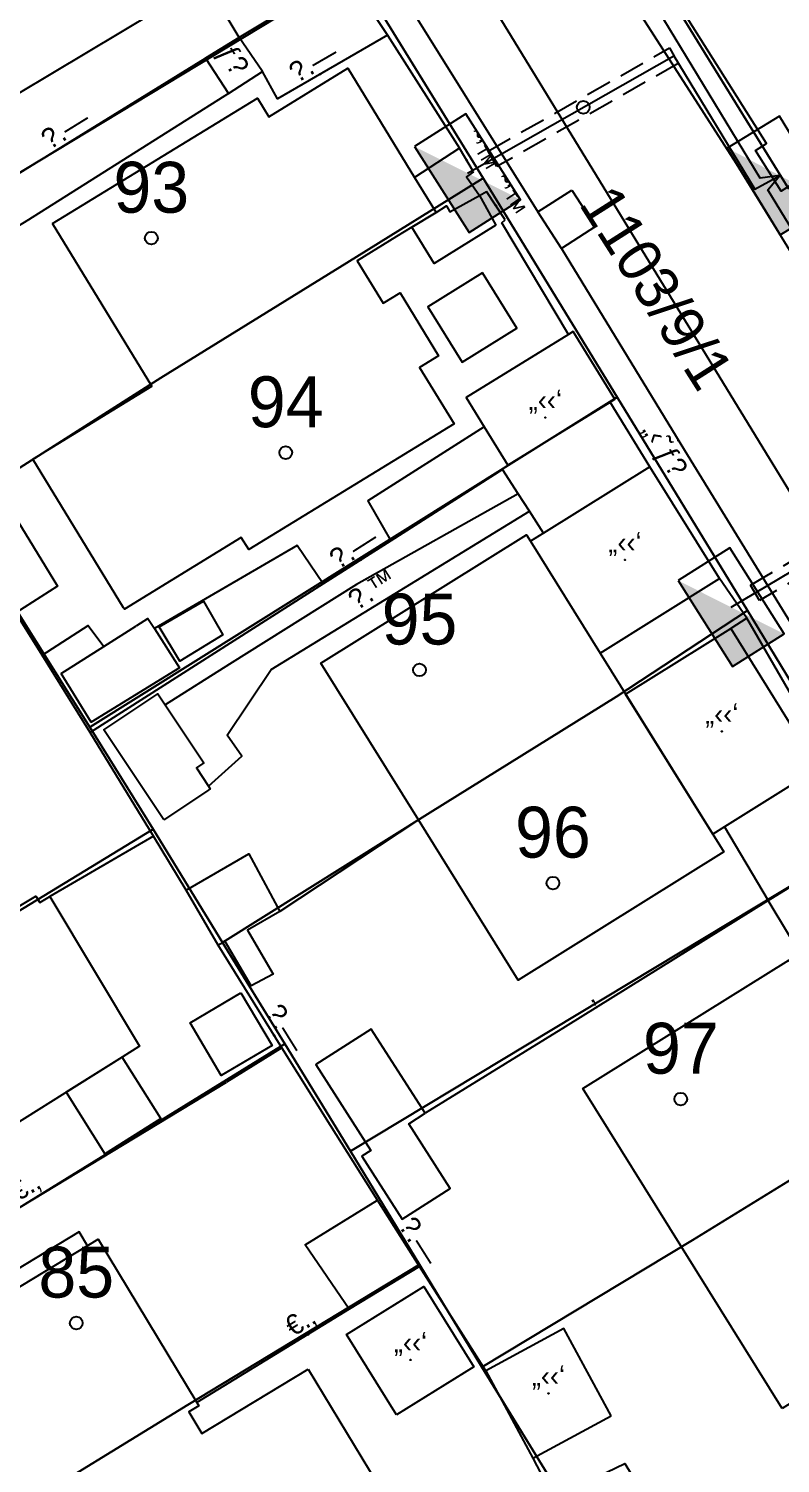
# Model space of a CAD drawing. Header units: metres. Extents: x 218299 to 220222, y 572714 to 574340.
# Drawn here: x 219064.3 to 219093.9, y 573231.5 to 573287.9 of the extents above; entities that cross this region are included whole.
import ezdxf
from ezdxf.enums import TextEntityAlignment as Align

# ---------------------------------------------------------------- set-up
doc = ezdxf.new("R2010")
doc.units = ezdxf.units.M
doc.header["$MEASUREMENT"] = 0
doc.linetypes.add('DASH15', pattern=[1.5, 1, -0.5])
for name, color, linetype in [('1602', 44, 'Continuous'), ('1603', 44, 'Continuous'), ('6151', 102, 'CABLEUNDEXIST03'), ('6261', 7, 'Continuous'), ('6701', 7, 'DASH15'), ('6916', 7, 'Continuous'), ('A_POINTS', 2, 'Continuous'), ('M2200', 253, 'Continuous'), ('M2207', 253, 'Continuous'), ('M2401', 7, 'Continuous'), ('M2404', 7, 'Continuous'), ('M2407', 253, 'Continuous'), ('M2408', 253, 'Continuous'), ('M2412', 253, 'Continuous'), ('M2420', 253, 'Continuous'), ('M2601', 253, 'Continuous'), ('M2602', 253, 'Continuous'), ('M2605', 253, 'Continuous'), ('M2612', 253, 'Continuous')]:
    doc.layers.add(name, color=color, linetype=linetype)
doc.styles.add('HEBTXT', font='HEBTXT')
doc.styles.add('MAVAT_HEBTXT', font='HEBTXT')
doc.linetypes.add('CABLEUNDEXIST03', pattern='A,3.5,[222,elecad.shx,S=0.01,R=0,X=0,Y=0],1.5', length=5)

# ---------------------------------------------------------------- blocks, each defined once
blk = doc.blocks.new('6261')
blk.add_lwpolyline([(-2, -1.2), (2, -1.2), (2, 1.2), (-2, 1.2)], close=True)
at = {"color": 0}
blk.add_solid([(2, 1.2), (-2, -1.2), (2, -1.2)], dxfattribs=at)
at = {"color": 0, "style": 'HEBTXT'}
blk.add_attdef('PIL_NAME', (2.689, 2.418), '', height=1.7, dxfattribs=at)
at = {"style": 'HEBTXT'}
blk.add_attdef('CAMUT_MONIM', (2.489, 0.218), '', height=1.7, dxfattribs=at)
at = {"color": 0, "style": 'HEBTXT', "flags": 1}
for tag, p in [('TYPE', (2.585, -1.773)), ('MAP_TYPE', (2.689, -3.782))]:
    blk.add_attdef(tag, p, '', height=1.7, dxfattribs=at)
blk = doc.blocks.new('6916')
at = {"layer": 'A_POINTS'}
blk.add_circle((0, 0), 0.25, dxfattribs=at)
at = {"color": 0, "style": 'HEBTXT'}
for tag, p in [('HTCH', (0.006, 3.527)), ('PIPE', (0.049, 1.33))]:
    blk.add_attdef(tag, text='', height=1.7, dxfattribs=at).set_placement(p, align=Align.MIDDLE_CENTER)
blk = doc.blocks.new('1603')
at = {"layer": 'A_POINTS'}
blk.add_circle((0, 0), 0.25, dxfattribs=at)
at = {"color": 0, "style": 'HEBTXT'}
blk.add_attdef('PARCEL_NUM', text='', height=2, dxfattribs=at).set_placement((0, 1), align=Align.CENTER)
at = {"color": 0, "style": 'HEBTXT', "flags": 1}
blk.add_attdef('LOT_NUM', text='', height=2, dxfattribs=at).set_placement((0, -2.5), align=Align.CENTER)
blk = doc.blocks.new('M2408')
blk.add_circle((0, 0), 0.025)
at = {"style": 'MAVAT_HEBTXT'}
blk.add_attdef('NAME', text='', height=0.8, dxfattribs=at).set_placement((0, 1.59), align=Align.MIDDLE)
blk = doc.blocks.new('M2407')
blk.add_circle((0, 0), 0.025)
at = {"style": 'MAVAT_HEBTXT'}
blk.add_attdef('NAME', text='', height=0.8, dxfattribs=at).set_placement((0, 1.59), align=Align.MIDDLE)
blk = doc.blocks.new('M2601')
blk.add_circle((0, 0), 0.025)
at = {"style": 'MAVAT_HEBTXT'}
blk.add_attdef('NAME', text='', height=0.8, dxfattribs=at).set_placement((0, 1.59), align=Align.MIDDLE)
blk = doc.blocks.new('M2602')
blk.add_circle((0, 0), 0.025)
at = {"style": 'MAVAT_HEBTXT'}
blk.add_attdef('NAME', text='', height=0.8, dxfattribs=at).set_placement((0, 1.59), align=Align.MIDDLE)
blk = doc.blocks.new('M2605')
blk.add_circle((0, 0), 0.025)
at = {"style": 'MAVAT_HEBTXT'}
blk.add_attdef('NAME', text='', height=0.8, dxfattribs=at).set_placement((0, 1.59), align=Align.MIDDLE)
blk = doc.blocks.new('M2612')
blk.add_circle((0, 0), 0.025)
at = {"style": 'MAVAT_HEBTXT'}
blk.add_attdef('NAME', text='', height=0.8, dxfattribs=at).set_placement((0, 1.59), align=Align.MIDDLE)
blk = doc.blocks.new('M2207')
blk.add_circle((0, 0), 0.025)
at = {"style": 'MAVAT_HEBTXT'}
blk.add_attdef('NAME', text='', height=0.8, dxfattribs=at).set_placement((0, 1.59), align=Align.MIDDLE)
blk = doc.blocks.new('M2412')
blk.add_circle((0, 0), 0.025)
at = {"style": 'MAVAT_HEBTXT'}
blk.add_attdef('NAME', text='', height=0.8, dxfattribs=at).set_placement((0, 1.59), align=Align.MIDDLE)
blk = doc.blocks.new('111')
at = {"layer": 'M2200'}
for points in [[(219066.83, 573295.534, 575.16), (219070.059, 573290.338, 575.261), (219070.662, 573289.367, 575.28), (219062.504, 573284.49, 575.28), (219061.817, 573285.639, 575.28), (219059.372, 573284.177, 575.113), (219058.286, 573283.528, 575.04), (219057.062, 573285.575, 575.04), (219055.68, 573287.887, 575.04), (219055.971, 573288.061, 575.05), (219059.113, 573289.935, 575.16), (219058.543, 573290.878, 575.16), (219058.115, 573291.584, 575.16), (219055.393, 573296.081, 575.16), (219054.71, 573297.21, 575.16), (219062.515, 573301.875, 575.16), (219062.853, 573302.078, 575.16), (219063.471, 573301.044, 575.16), (219065.652, 573297.396, 575.16)], [(219065.249, 573280.208, 576.84), (219073.306, 573285.14, 576.72), (219073.753, 573284.41, 576.72), (219076.863, 573286.313, 576.48), (219079.487, 573282.025, 576.48), (219080.332, 573280.644, 576.48), (219080.332, 573280.644, 576.48), (219080.332, 573280.644, 576.48), (219079.384, 573280.064, 576.516), (219079.384, 573280.064, 576.516), (219079.384, 573280.064, 576.516), (219078.784, 573279.697, 576.54), (219077.235, 573278.749, 576.6), (219078.259, 573277.077, 576.6), (219078.918, 573277.481, 576.24), (219080.433, 573275.007, 576.24), (219079.685, 573274.55, 576.6), (219081.041, 573272.334, 576.6), (219072.967, 573267.392, 577.08), (219072.674, 573267.87, 577.08), (219068.082, 573265.059, 576.96), (219068.082, 573265.059, 576.96), (219068.05, 573265.111, 576.96), (219064.475, 573270.951, 576.96), (219069.16, 573273.818, 576.96)], [(219091.212, 573256.206, 577.44), (219091.646, 573255.509, 577.44), (219083.566, 573250.472, 577.68), (219079.641, 573256.768, 577.68), (219075.798, 573262.933, 577.68), (219083.886, 573267.975, 577.68), (219084.044, 573267.721, 577.68), (219086.784, 573263.327, 577.68)], [(219048.268, 573252.356, 574.905), (219056.509, 573257.285, 574.905), (219060.187, 573251.134, 578.655), (219064.603, 573253.775, 578.055), (219064.752, 573253.526, 578.055), (219065.145, 573253.761, 577.905), (219068.672, 573247.871, 577.68), (219067.991, 573247.443, 577.533), (219055.785, 573239.788, 574.905), (219055.453, 573240.342, 574.905), (219052.246, 573245.705, 574.905), (219051.056, 573247.693, 574.905)], [(219093.939, 573233.639, 577.56), (219086.103, 573246.207, 577.56), (219094.209, 573251.261, 577.56), (219095.564, 573249.088, 577.56), (219096.207, 573249.489, 577.32), (219096.207, 573249.489, 577.32), (219097.656, 573247.165, 577.32), (219097.656, 573247.165, 577.32), (219096.935, 573246.716, 577.56), (219098.121, 573244.813, 577.56), (219099.164, 573243.141, 577.56), (219099.806, 573243.542, 577.32), (219099.806, 573243.542, 577.32), (219101.348, 573241.069, 577.32), (219100.69, 573240.658, 577.68), (219101.951, 573238.634, 577.68), (219101.687, 573238.47, 577.676)], [(219075.31, 573235.179, 575.505), (219078.321, 573230.196, 575.58), (219077.452, 573229.67, 575.58), (219079.029, 573227.061, 575.655), (219069.476, 573221.288, 574.839), (219068.489, 573220.692, 574.755), (219066.942, 573223.252, 575.805), (219066.391, 573222.92, 575.355), (219062.538, 573229.295, 575.124), (219058.88, 573235.348, 574.905), (219067.047, 573240.283, 574.755), (219070.925, 573233.865, 574.755), (219071.002, 573233.738, 574.755), (219070.613, 573233.502, 578.655), (219071.127, 573232.651, 578.655)]]:
    blk.add_polyline3d(points, close=True, dxfattribs=at)
blk.add_polyline3d([(219107.753, 573288.66, 577.594), (219110.526, 573284.076, 577.768), (219111.035, 573283.233, 577.8), (219108.619, 573281.711, 577.8), (219105.699, 573279.87, 577.8), (219102.979, 573278.156, 577.8), (219102.886, 573278.304, 577.8), (219102.39, 573277.992, 577.743), (219098.695, 573275.663, 577.32), (219098.392, 573276.143, 577.329), (219094.708, 573281.989, 577.44), (219093.903, 573281.482, 577.44), (219092.891, 573283.086, 577.44), (219093.324, 573283.359, 577.44), (219089.105, 573290.053, 576.96)], dxfattribs=at)
at = {"layer": 'M2207'}
for points in [[(219076.611, 573289.943, 575.1), (219072.596, 573287.524, 574.86), (219072.596, 573287.524, 574.86), (219070.902, 573290.36, 574.98), (219072.409, 573291.26, 574.98), (219074.605, 573292.573, 574.86), (219076.595, 573289.965, 575.098), (219076.603, 573289.954, 575.099)], [(219082.689, 573280.15, 575.46), (219080.264, 573278.645, 575.46), (219079.384, 573280.064, 575.46), (219080.332, 573280.644, 575.46), (219080.737, 573280.903, 575.46), (219080.875, 573280.668, 575.46), (219082.042, 573281.308, 575.46), (219082.042, 573281.308, 575.46), (219082.689, 573280.15, 575.46)], [(219082.154, 573278.273, 576.18), (219080.009, 573276.936, 576.18), (219081.361, 573274.766, 576.18), (219083.506, 573276.103, 576.18), (219082.154, 573278.273, 576.18)], [(219085.726, 573275.965, 576.42), (219085.537, 573275.848, 576.425), (219081.516, 573273.368, 576.54), (219082.227, 573272.215, 576.54), (219083.156, 573270.709, 576.54), (219083.156, 573270.709, 576.54), (219087.182, 573273.193, 576.425), (219087.366, 573273.306, 576.42), (219085.726, 573275.965, 576.42)], [(219084.044, 573267.721, 577.5), (219086.784, 573263.327, 577.5), (219091.476, 573266.252, 577.5), (219091.476, 573266.252, 577.5), (219088.737, 573270.646, 577.5), (219088.737, 573270.646, 577.5), (219084.563, 573268.045, 577.5), (219084.044, 573267.721, 577.5)], [(219069.449, 573264.362, 576.18), (219071.186, 573265.368, 576.18), (219071.953, 573264.043, 576.18), (219070.26, 573263.005, 576.18), (219069.449, 573264.362, 576.18)], [(219065.592, 573262.525, 576.18), (219067.268, 573263.589, 576.18), (219068.525, 573264.387, 576.18), (219068.572, 573264.417, 576.18), (219069.006, 573264.692, 576.18), (219069.258, 573264.296, 576.18), (219070.244, 573262.743, 576.18), (219066.769, 573260.61, 576.18), (219066.769, 573260.61, 576.18), (219065.592, 573262.525, 576.18)], [(219087.787, 573261.713, 577.68), (219091.917, 573264.288, 577.44), (219091.917, 573264.288, 577.44), (219095.348, 573258.784, 577.44), (219095.348, 573258.784, 577.44), (219091.675, 573256.495, 577.44), (219091.212, 573256.206, 577.44)], [(219069.633, 573256.772, 577.86), (219067.275, 573260.313, 577.62), (219069.398, 573261.726, 577.26), (219069.686, 573261.294, 577.26), (219071.207, 573259.009, 577.26), (219070.908, 573258.81, 577.38), (219071.381, 573258.099, 577.38), (219071.457, 573257.986, 577.38), (219071.301, 573257.882, 577.421), (219071.301, 573257.882, 577.421)], [(219097.736, 573256.28, 577.08), (219097.773, 573256.217, 577.08), (219101.737, 573249.603, 577.08), (219101.737, 573249.603, 577.08), (219097.656, 573247.165, 577.08), (219096.207, 573249.489, 577.08), (219095.309, 573250.992, 577.38), (219095.06, 573250.843, 577.38), (219093.39, 573253.605, 577.38), (219093.39, 573253.605, 577.38), (219093.39, 573253.605, 577.38), (219097.685, 573256.249, 577.083), (219097.736, 573256.28, 577.08)], [(219071.762, 573251.843, 577.26), (219071.762, 573251.843, 577.26), (219070.509, 573254.014, 577.14), (219070.509, 573254.014, 577.14), (219072.975, 573255.442, 577.14), (219074.191, 573253.168, 577.14), (219074.191, 573253.168, 577.14), (219072.913, 573252.438, 577.38), (219073.93, 573250.712, 577.26), (219073.063, 573250.241, 577.38), (219072.035, 573251.989, 577.38)], [(219072.659, 573249.973, 574.965), (219073.885, 573247.899, 574.89), (219071.887, 573246.718, 574.74), (219070.66, 573248.791, 574.74)], [(219079.907, 573245.236, 577.905), (219077.787, 573248.548, 577.905), (219075.603, 573247.149, 577.83), (219077.763, 573243.775, 577.755), (219077.415, 573243.552, 577.08), (219079, 573241.077, 576.93), (219080.889, 573242.286, 577.005), (219079.263, 573244.824, 577.905)], [(219067.991, 573247.443, 574.605), (219065.794, 573246.066, 574.605), (219067.31, 573243.649, 574.08), (219069.507, 573245.026, 574.08), (219067.991, 573247.443, 574.605)], [(219078.776, 573233.381, 575.055), (219076.81, 573236.539, 575.055), (219079.857, 573238.435, 574.755), (219081.822, 573235.277, 574.755), (219078.776, 573233.381, 575.055)], [(219087.221, 573233.347, 577.605), (219085.361, 573236.776, 577.68), (219082.285, 573235.108, 577.38), (219082.285, 573235.108, 577.38), (219084.144, 573231.679, 577.38)]]:
    blk.add_polyline3d(points, close=True, dxfattribs=at)
at = {"layer": 'M2401'}
blk.add_polyline3d([(219085.674, 573281.528, 573.667), (219086.601, 573280.09, 573.667), (219085.262, 573279.227, 573.667), (219085.262, 573279.227, 573.667), (219084.335, 573280.665, 573.667), (219084.335, 573280.665, 573.667), (219085.674, 573281.528, 573.667)], dxfattribs=at)
at = {"layer": 'M2404'}
blk.add_polyline3d([(219085.674, 573281.528, 573.667), (219086.601, 573280.09, 573.667), (219085.262, 573279.227, 573.667), (219085.262, 573279.227, 573.667), (219084.335, 573280.665, 573.667), (219084.335, 573280.665, 573.667), (219085.674, 573281.528, 573.667)], dxfattribs=at)
at = {"layer": 'M2407'}
for points in [[(219072.166, 573285.321, 573.96), (219064.312, 573280.363, 573.96), (219058.441, 573276.775, 573.96), (219058.355, 573276.514, 573.96), (219058.349, 573276.238, 573.96), (219058.421, 573275.973, 573.96), (219058.446, 573275.919, 573.96), (219059.928, 573273.71, 573.96), (219058.803, 573272.94, 573.96)], [(219088.737, 573270.646, 574.26), (219087.182, 573273.193, 574.17)], [(219082.227, 573272.215, 574.095), (219077.649, 573269.316, 574.095), (219078.552, 573267.743, 574.095)], [(219062.933, 573270.061, 573.96), (219065.45, 573265.953, 574.14), (219063.809, 573264.909, 574.14)], [(219083.564, 573269.583, 574.68), (219077.203, 573266.019, 574.86), (219072.217, 573262.893, 574.86), (219069.686, 573261.294, 575.04)], [(219071.381, 573258.099, 574.86), (219072.697, 573259.27, 574.86), (219072.115, 573260.102, 574.86), (219073.845, 573262.683, 574.86), (219084.001, 573268.909, 574.68)], [(219075.891, 573266.047, 574.095), (219074.873, 573267.559, 574.095), (219069.258, 573264.296, 574.095)], [(219092.557, 573264.7, 574.44), (219091.476, 573266.252, 574.44)], [(219064.846, 573263.241, 574.25), (219066.66, 573264.412, 574.115), (219067.268, 573263.589, 574.115)], [(219076.923, 573237.532, 572.34), (219075.191, 573240.072, 572.415), (219078.03, 573241.825, 572.415)], [(219066.627, 573240.03, 572.13), (219066.299, 573240.572, 572.13), (219057.906, 573235.5, 572.115)]]:
    blk.add_polyline3d(points, dxfattribs=at)
at = {"layer": 'M2408'}
for points in [[(219074.858, 573296.142, 572.198), (219078.82, 573289.517, 572.738), (219084.335, 573280.665, 573.548)], [(219114.935, 573244.632, 574.365), (219113.428, 573247.407, 574.455), (219108.93, 573255.069, 574.725), (219104.375, 573262.501, 574.815), (219098.718, 573271.898, 574.365), (219092.147, 573282.556, 573.735), (219085.795, 573292.465, 572.835)], [(219085.262, 573279.227, 573.593), (219090.097, 573271.297, 574.223), (219094.502, 573264.141, 574.583)]]:
    blk.add_polyline3d(points, dxfattribs=at)
at = {"layer": 'M2412'}
blk.add_polyline3d([(219073.513, 573286.189, 575.28), (219072.596, 573287.524, 575.28), (219071.274, 573286.71, 574.08), (219072.166, 573285.321, 574.08), (219072.166, 573285.321, 574.08)], close=True, dxfattribs=at)
at = {"layer": 'M2420', "lineweight": -3, "flags": 128}
blk.add_lwpolyline([(219045.09, 573350), (219118, 573230.81)], dxfattribs=at)
at = {"layer": 'M2601'}
for points in [[(219084.563, 573268.045, 576.24), (219084.001, 573268.909, 576.24), (219083.564, 573269.583, 576.24), (219082.942, 573270.54, 576.24), (219082.942, 573270.54, 576.24), (219083.156, 573270.709, 576.24)], [(219079.641, 573256.768, 576.96), (219074.191, 573253.168, 576.96)], [(219093.39, 573253.605, 576.96), (219085.406, 573248.638, 576.24), (219079.907, 573245.236, 576.72)]]:
    blk.add_polyline3d(points, dxfattribs=at)
at = {"layer": 'M2602'}
for points in [[(219081.804, 573282.239, 574.92), (219081.534, 573282.041, 574.92), (219082.042, 573281.308, 574.92), (219082.312, 573281.474, 574.92)], [(219069.219, 573256.129, 574.32), (219065.145, 573253.761, 574.32)], [(219074.271, 573247.813, 574.32), (219072.094, 573246.462, 574.08)], [(219056.854, 573237.24, 573.84), (219072.094, 573246.462, 574.08)], [(219079.681, 573239.219, 573.99), (219076.923, 573237.532, 573.99), (219070.925, 573233.865, 573.99)]]:
    blk.add_polyline3d(points, dxfattribs=at)
at = {"layer": 'M2605'}
for points in [[(219076.603, 573289.954, 575.16), (219076.805, 573290.083, 575.16), (219078.425, 573287.614, 575.16), (219078.425, 573287.614, 575.16), (219074.1, 573285.113, 575.16), (219073.513, 573286.189, 575.16), (219073.513, 573286.189, 575.16)], [(219059.475, 573279.436, 574.08), (219071.274, 573286.71, 574.08), (219072.596, 573287.524, 574.08), (219072.596, 573287.524, 574.08)], [(219078.425, 573287.614, 574.2), (219081.251, 573283.179, 574.2), (219081.251, 573283.179, 574.2), (219079.487, 573282.025, 574.2)], [(219085.537, 573275.848, 574.08), (219082.916, 573280.234, 574.08), (219083.055, 573280.363, 574.08)], [(219066.731, 573260.208, 574.32), (219064.846, 573263.241, 574.25), (219063.862, 573264.823, 574.214), (219063.809, 573264.909, 574.212), (219060.202, 573270.71, 574.08), (219058.803, 573272.94, 574.08), (219058.396, 573273.589, 574.08), (219058.396, 573273.589, 574.08), (219056.053, 573277.321, 574.08)], [(219082.942, 573270.54, 574.8), (219078.552, 573267.743, 574.864), (219075.891, 573266.047, 574.903), (219066.731, 573260.208, 575.037)], [(219095.348, 573258.784, 575.04), (219095.828, 573259.037, 575.04), (219095.828, 573259.037, 575.04), (219092.557, 573264.7, 575.04), (219092.557, 573264.7, 575.04), (219091.917, 573264.288, 575.04)], [(219070.509, 573254.014, 575.04), (219069.219, 573256.129, 575.04), (219066.731, 573260.208, 575.04), (219066.731, 573260.208, 575.04)], [(219091.675, 573256.495, 575.04), (219093.39, 573253.605, 575.04)], [(219076.177, 573244.751, 575.04), (219074.271, 573247.813, 575.04), (219071.762, 573251.843, 575.04)], [(219084.144, 573231.679, 575.083), (219084.952, 573230.124, 575.083), (219087.76, 573231.475, 574.843), (219091.017, 573226.081, 574.712), (219096.512, 573228.27, 574.843), (219102.486, 573230.343, 574.843), (219108.273, 573232.757, 574.843), (219108.738, 573233.172, 574.843), (219109.142, 573233.685, 574.843), (219109.458, 573234.284, 574.843), (219109.66, 573234.942, 574.843), (219109.736, 573235.626, 574.843), (219109.685, 573236.3, 574.843), (219109.518, 573236.932, 574.843), (219109.257, 573237.497, 574.843), (219103.739, 573246.202, 574.843), (219103.739, 573246.202, 574.843)], [(219082.285, 573235.108, 575.212), (219079.681, 573239.219, 575.139), (219078.03, 573241.825, 575.092), (219076.177, 573244.751, 575.04)]]:
    blk.add_polyline3d(points, dxfattribs=at)
at = {"layer": 'M2612'}
for points in [[(219081.804, 573282.239, 574.8), (219081.251, 573283.179, 574.8)], [(219083.055, 573280.363, 574.8), (219083.055, 573280.363, 574.8), (219083.055, 573280.363, 574.8), (219082.312, 573281.474, 574.8)]]:
    blk.add_polyline3d(points, dxfattribs=at)
at = {"layer": 'M2207'}
ref = blk.add_blockref('M2207', (219084.629, 573272.584), dxfattribs=dict(at, xscale=0.5, yscale=0.5, zscale=0.5))
ref.add_attrib('NAME', '„‹‹‘', dxfattribs={"layer": '0', "height": 0.8, "style": 'MAVAT_HEBTXT'}).set_placement((219084.629, 573273.209), align=Align.MIDDLE)
ref = blk.add_blockref('M2207', (219087.76, 573266.987), dxfattribs=dict(at, xscale=0.5, yscale=0.5, zscale=0.5))
ref.add_attrib('NAME', '„‹‹‘', dxfattribs={"layer": '0', "height": 0.8, "style": 'MAVAT_HEBTXT'}).set_placement((219087.76, 573267.612), align=Align.MIDDLE)
ref = blk.add_blockref('M2207', (219091.567, 573260.247), dxfattribs=dict(at, xscale=0.5, yscale=0.5, zscale=0.5))
ref.add_attrib('NAME', '„‹‹‘', dxfattribs={"layer": '0', "height": 0.8, "style": 'MAVAT_HEBTXT'}).set_placement((219091.567, 573260.872), align=Align.MIDDLE)
ref = blk.add_blockref('M2207', (219079.328, 573235.543), dxfattribs=dict(at, xscale=0.5, yscale=0.5, zscale=0.5))
ref.add_attrib('NAME', '„‹‹‘', dxfattribs={"layer": '0', "height": 0.8, "style": 'MAVAT_HEBTXT'}).set_placement((219079.328, 573236.168), align=Align.MIDDLE)
ref = blk.add_blockref('M2207', (219084.753, 573234.228), dxfattribs=dict(at, xscale=0.5, yscale=0.5, zscale=0.5))
ref.add_attrib('NAME', '„‹‹‘', dxfattribs={"layer": '0', "height": 0.8, "style": 'MAVAT_HEBTXT'}).set_placement((219084.753, 573234.853), align=Align.MIDDLE)
at = {"layer": 'M2407'}
ref = blk.add_blockref('M2407', (219077.575, 573266.228), dxfattribs=dict(at, xscale=0.5, yscale=0.5, zscale=0.5))
ref.add_attrib('NAME', '\x8e.™', dxfattribs={"layer": '0', "height": 0.8, "rotation": 32.1946, "style": 'MAVAT_HEBTXT'}).set_placement((219077.817, 573265.843), align=Align.MIDDLE)
at = {"layer": 'M2408'}
ref = blk.add_blockref('M2408', (219089.864, 573271.68), dxfattribs=dict(at, xscale=0.5, yscale=0.5, zscale=0.5))
ref.add_attrib('NAME', '„‹˜ƒ\x8e', dxfattribs={"layer": '0', "height": 0.8, "rotation": 301.3716, "style": 'MAVAT_HEBTXT'}).set_placement((219089.258, 573271.291), align=Align.MIDDLE)
at = {"layer": 'M2412'}
ref = blk.add_blockref('M2412', (219071.293, 573286.68), dxfattribs=dict(at, xscale=0.5, yscale=0.5, zscale=0.5))
ref.add_attrib('NAME', 'ƒ\x8e', dxfattribs={"layer": '0', "height": 0.8, "rotation": 302.7085, "style": 'MAVAT_HEBTXT'}).set_placement((219072.282, 573286.609), align=Align.MIDDLE)
at = {"layer": 'M2601'}
ref = blk.add_blockref('M2601', (219086.653, 573249.414), dxfattribs=dict(at, xscale=0.5, yscale=0.5, zscale=0.5))
ref.add_attrib('NAME', '‚', dxfattribs={"layer": '0', "height": 0.8, "rotation": 31.8873, "style": 'MAVAT_HEBTXT'}).set_placement((219086.363, 573249.881), align=Align.MIDDLE)
at = {"layer": 'M2602'}
ref = blk.add_blockref('M2602', (219064.474, 573241.851), dxfattribs=dict(at, xscale=0.5, yscale=0.5, zscale=0.5))
ref.add_attrib('NAME', '€.‚', dxfattribs={"layer": '0', "height": 0.8, "rotation": 31.1803, "style": 'MAVAT_HEBTXT'}).set_placement((219064.189, 573242.321), align=Align.MIDDLE)
ref = blk.add_blockref('M2602', (219075.303, 573236.542), dxfattribs=dict(at, xscale=0.5, yscale=0.5, zscale=0.5))
ref.add_attrib('NAME', '€.‚', dxfattribs={"layer": '0', "height": 0.8, "rotation": 31.4421, "style": 'MAVAT_HEBTXT'}).set_placement((219075.016, 573237.011), align=Align.MIDDLE)
at = {"layer": 'M2605'}
ref = blk.add_blockref('M2605', (219075.775, 573286.082), dxfattribs=dict(at, xscale=0.5, yscale=0.5, zscale=0.5))
ref.add_attrib('NAME', '\x9a.—', dxfattribs={"layer": '0', "height": 0.8, "rotation": 30.0332, "style": 'MAVAT_HEBTXT'}).set_placement((219075.5, 573286.558), align=Align.MIDDLE)
ref = blk.add_blockref('M2605', (219066.035, 573283.48), dxfattribs=dict(at, xscale=0.5, yscale=0.5, zscale=0.5))
ref.add_attrib('NAME', '\x9a.—', dxfattribs={"layer": '0', "height": 0.8, "rotation": 31.6518, "style": 'MAVAT_HEBTXT'}).set_placement((219065.747, 573283.948), align=Align.MIDDLE)
ref = blk.add_blockref('M2605', (219077.378, 573266.994), dxfattribs=dict(at, xscale=0.5, yscale=0.5, zscale=0.5))
ref.add_attrib('NAME', '\x9a.—', dxfattribs={"layer": '0', "height": 0.8, "rotation": 32.513, "style": 'MAVAT_HEBTXT'}).set_placement((219077.082, 573267.458), align=Align.MIDDLE)
ref = blk.add_blockref('M2605', (219073.97, 573248.297), dxfattribs=dict(at, xscale=0.5, yscale=0.5, zscale=0.5))
ref.add_attrib('NAME', '\x9a.—', dxfattribs={"layer": '0', "height": 0.8, "rotation": 301.9052, "style": 'MAVAT_HEBTXT'}).set_placement((219074.437, 573248.588), align=Align.MIDDLE)
ref = blk.add_blockref('M2605', (219079.231, 573239.93), dxfattribs=dict(at, xscale=0.5, yscale=0.5, zscale=0.5))
ref.add_attrib('NAME', '\x9a.—', dxfattribs={"layer": '0', "height": 0.8, "rotation": 302.3472, "style": 'MAVAT_HEBTXT'}).set_placement((219079.696, 573240.224), align=Align.MIDDLE)
at = {"layer": 'M2612'}
ref = blk.add_blockref('M2612', (219081.528, 573282.709), dxfattribs=dict(at, xscale=0.5, yscale=0.5, zscale=0.5))
ref.add_attrib('NAME', '˜’™', dxfattribs={"layer": '0', "height": 0.8, "rotation": 300.4626, "style": 'MAVAT_HEBTXT'}).set_placement((219082.002, 573282.988), align=Align.MIDDLE)
ref = blk.add_blockref('M2612', (219082.683, 573280.919), dxfattribs=dict(at, xscale=0.5, yscale=0.5, zscale=0.5))
ref.add_attrib('NAME', '˜’™', dxfattribs={"layer": '0', "height": 0.8, "rotation": 303.7629, "style": 'MAVAT_HEBTXT'}).set_placement((219083.14, 573281.224), align=Align.MIDDLE)

msp = doc.modelspace()

# ---------------------------------------------------------------- linework, layer by layer
at = {"layer": '1602'}
for points in [[(219099.536, 573284.821), (219094.186, 573281.591), (219088.966, 573290.061), (219110.236, 573303.121), (219115.326, 573294.901), (219106.846, 573289.331)], [(219050.816, 573286.041), (219059.016, 573291.151), (219066.346, 573295.641), (219071.776, 573298.961), (219077.136, 573290.181), (219056.126, 573277.481), (219053.276, 573281.991)], [(219056.126, 573277.481), (219077.136, 573290.181), (219082.186, 573281.991), (219076.826, 573278.671), (219069.506, 573274.151), (219061.396, 573268.981), (219058.616, 573273.481)], [(219061.396, 573268.981), (219069.506, 573274.151), (219076.826, 573278.671), (219082.186, 573281.991), (219087.456, 573273.381), (219066.726, 573260.411), (219063.926, 573264.871)], [(219066.726, 573260.411), (219087.456, 573273.381), (219092.576, 573265.001), (219087.416, 573261.601), (219080.096, 573257.061), (219071.936, 573251.951), (219069.216, 573256.411)], [(219052.726, 573246.331), (219047.446, 573243.071), (219042.236, 573251.591), (219063.926, 573264.871), (219066.726, 573260.411), (219069.216, 573256.411), (219060.056, 573250.831)], [(219071.936, 573251.951), (219080.096, 573257.061), (219087.416, 573261.601), (219092.576, 573265.001), (219097.846, 573256.321), (219076.966, 573243.751), (219074.386, 573247.971)], [(219047.446, 573243.071), (219052.726, 573246.331), (219060.056, 573250.831), (219069.216, 573256.411), (219071.936, 573251.951), (219074.386, 573247.971), (219052.666, 573234.581)], [(219076.966, 573243.751), (219097.846, 573256.321), (219102.956, 573247.901), (219097.746, 573244.761), (219090.416, 573240.251), (219082.136, 573235.261), (219079.68, 573239.294)], [(219063.276, 573229.291), (219057.886, 573226.081), (219052.666, 573234.581), (219074.386, 573247.971), (219076.966, 573243.751), (219079.68, 573239.294), (219070.576, 573233.771)]]:
    msp.add_lwpolyline(points, close=True, dxfattribs=at)
for points in [[(219097.846, 573256.321), (219092.576, 573265.001), (219087.456, 573273.381), (219082.186, 573281.991), (219077.136, 573290.181)], [(219088.966, 573290.061), (219094.186, 573281.591)], [(219088.296, 573225.231), (219082.136, 573235.261), (219090.416, 573240.251), (219097.746, 573244.761)], [(219063.276, 573229.291), (219070.576, 573233.771), (219079.68, 573239.294), (219082.136, 573235.261), (219088.296, 573225.231)]]:
    msp.add_lwpolyline(points, dxfattribs=at)
at = {"layer": '6151'}
for points in [[(219093.8503, 573282.0956), (219093.0741, 573281.9976), (219083.0452, 573298.5164), (219083.4734, 573299.1244)], [(219081.5697, 573282.1914), (219089.6852, 573286.8087), (219092.8668, 573281.5683), (219093.8503, 573282.0956)], [(219104.3081, 573264.8417), (219103.5174, 573264.8894), (219093.3786, 573281.539), (219093.8503, 573282.0956)], [(219091.9315, 573265.1293), (219099.9823, 573269.9188), (219103.3185, 573264.4234), (219104.3081, 573264.8417)]]:
    msp.add_lwpolyline(points, dxfattribs=at)
at = {"layer": '6701'}
for points in [[(219089.512, 573287.113), (219089.858, 573286.505), (219082.727, 573282.447), (219082.381, 573283.056)], [(219099.803, 573270.22), (219100.161, 573269.618), (219093.056, 573265.391), (219092.699, 573265.993)]]:
    msp.add_lwpolyline(points, close=True, dxfattribs=at)

# ---------------------------------------------------------------- block references
msp.add_blockref('111', (0, 0))
at = {"layer": '1603'}
for p, values in [((219069.1384, 573279.6375), {'PARCEL_NUM': '93'}), ((219074.4215, 573271.2046), {'PARCEL_NUM': '94'}), ((219079.6827, 573262.6631), {'PARCEL_NUM': '95'}), ((219084.9271, 573254.2871), {'PARCEL_NUM': '96'}), ((219089.9557, 573245.7933), {'PARCEL_NUM': '97'}), ((219066.1864, 573236.9933), {'PARCEL_NUM': '85'})]:
    msp.add_blockref('1603', p, dxfattribs=at).add_auto_attribs(values)
at = {"layer": '6261'}
ref = msp.add_blockref('6261', (219081.5697, 573282.1914), dxfattribs=dict(at, rotation=302.4599999999066))
ref.add_attrib('PIL_NAME', '1103/9/1', (219085.9235, 573280.9778), dxfattribs={"layer": '0', "color": 0, "height": 1.7, "rotation": 302.46, "style": 'HEBTXT'})
ref = msp.add_blockref('6261', (219093.8503, 573282.0956), dxfattribs=dict(at, rotation=301.399999999907))
ref.add_attrib('PIL_NAME', '1103/9', (219098.1809, 573280.8017), dxfattribs={"layer": '0', "color": 0, "height": 1.7, "rotation": 301.4, "style": 'HEBTXT'})
ref = msp.add_blockref('6261', (219091.9315, 573265.1293), dxfattribs=dict(at, rotation=302.2899999999067))
ref.add_attrib('PIL_NAME', '1103/10/1', (219096.2816, 573263.9028), dxfattribs={"layer": '0', "color": 0, "height": 1.7, "rotation": 302.29, "style": 'HEBTXT'})
at = {"layer": '6916', "rotation": 29.63660000000001}
msp.add_blockref('6916', (219086.1188, 573284.7798), dxfattribs=at)

doc.saveas('drawing.dxf')
